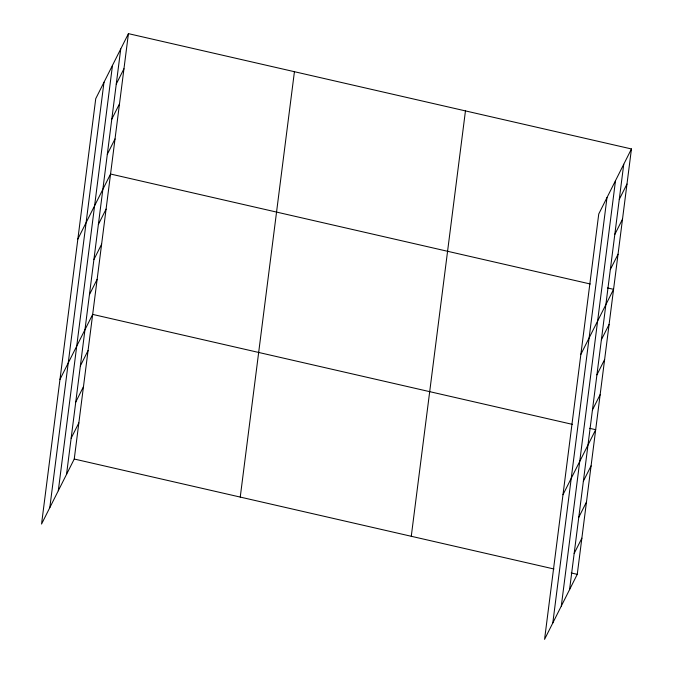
<?xml version="1.0" encoding="UTF-8"?>
<svg xmlns="http://www.w3.org/2000/svg" width="673" height="673" viewBox="0 0 673 673"><rect width="100%" height="100%" fill="white"/><g stroke="black" fill="none" stroke-linecap="round" stroke-linejoin="round"><path stroke-width="1.01" d="M49.802 507.644L103.987 82.266M58.299 490.752L112.484 65.365M66.543 474.347L120.736 48.969M128.434 33.65L95.743 98.662L41.549 524.048L74.249 459.028L128.434 33.65L631.451 148.952L577.257 574.338L544.566 639.35L598.751 213.972L631.451 148.952M240.244 497.086L294.429 71.7M411.27 536.288L465.455 110.902M552.811 622.954L606.996 197.568M561.307 606.053L615.501 180.675M569.56 589.657L623.745 164.271M116.261 84.066L123.967 68.747M111.794 119.155L119.5 103.835M107.318 154.252L115.024 138.932M77.858 239.041L110.557 174.029L590.288 283.998M98.384 224.437L106.082 209.118M93.909 259.534L101.615 244.215M89.442 294.623L97.148 279.312M59.973 379.412L92.672 314.4L572.403 424.369M80.365 365.876L88.07 350.557M75.755 402.033L83.46 386.714M71.153 438.19L78.859 422.871M619.278 199.368L626.984 184.049M614.802 234.456L622.508 219.146M610.335 269.553L618.041 254.234M580.866 354.343L613.566 289.331L607.492 287.935M601.393 339.739L609.099 324.428M596.926 374.836L604.623 359.517M592.45 409.933L600.156 394.614M562.99 494.722L595.689 429.702L589.615 428.314M583.373 481.178L591.079 465.867M578.772 517.335L586.469 502.024M574.162 553.5L581.867 538.181M74.249 459.028L553.98 568.996M571.192 572.942L577.257 574.338"/></g></svg>
